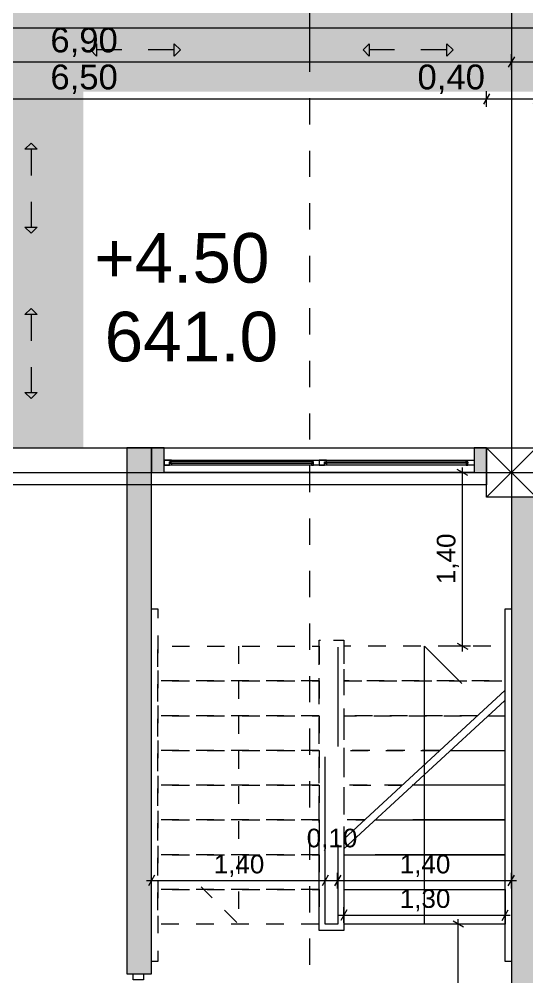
# Model space of a CAD drawing. Header units: metres. Extents: x 476297 to 476657, y 4620828 to 4621206.
# Drawn here: x 476400.69 to 476404.79, y 4620876.79 to 4620884.51 of the extents above; entities that cross this region are included whole.
import ezdxf

# ---------------------------------------------------------------- set-up
doc = ezdxf.new("R2010")
doc.units = ezdxf.units.M
doc.header["$MEASUREMENT"] = 0
doc.set_wipeout_variables(frame=1)
for name, pattern in [('AStair_dashed', [1.8, 0.8, -1]), ('Dashed', [0.423333, 0.211667, -0.211667]), ('Hidden Line', [0.3175, 0.211667, -0.105833]), ('Small Dashed', [0.282222, 0.141111, -0.141111]), ('Wipeout_Contour', [1, 0, -1])]:
    doc.linetypes.add(name, pattern=pattern)
for name, color, linetype in [('2D Drafting - General_Pen_No__1', 7, 'Continuous'), ('2D Drafting - General_Pen_No__250_Pen_No__7', 7, 'Continuous'), ('2D Drafting - General_Pen_No__7', 7, 'Continuous'), ('Doors_Pen_No__7_Pen_No__7', 7, 'Continuous'), ('gegmebi_Pen_No__7', 7, 'Continuous'), ('kar-panjara_Pen_No__7_Pen_No__7', 7, 'Continuous'), ('New2D Drafting - General_Pen_No__250_Pen_No__7', 7, 'Continuous'), ('NewAnnotation - Text', 7, 'Continuous'), ('NewCar-Art', 7, 'Continuous'), ('Newreg_nak', 7, 'Continuous'), ('Newshenobebi', 7, 'Continuous'), ('zoma', 7, 'Continuous'), ('zoma_Pen_No__5', 7, 'Continuous')]:
    doc.layers.add(name, color=color, linetype=linetype)
doc.styles.add('GENERATED_STYLE_1', font='arial.ttf')
doc.styles.add('GENERATED_STYLE_2', font='arial.ttf')
doc.dimstyles.new('GENERATED_STYLE__1', dxfattribs={"dimtxt": 0.2, "dimasz": 0.064421, "dimexe": 0.18, "dimexo": 0.003, "dimgap": 0.09, "dimtad": 1, "dimtih": 1, "dimtoh": 1, "dimzin": 0, "dimdsep": 46, "dimtxsty": 'GENERATED_STYLE_2', "dimblk": 'ARROWHEAD_2', "dimblk1": 'ARROWHEAD_2', "dimblk2": 'ARROWHEAD_2', "dimcen": 0.09, "dimclrd": 142, "dimclre": 142, "dimclrt": 142, "dimadec": 0, "dimazin": 0, "dimtfac": 1, "dimtdec": 4, "dimtmove": 0, "dimatfit": 3, "dimfxl": 1, "dimtolj": 1, "dimtzin": 0, "dimarcsym": 0})
doc.dimstyles.new('GENERATED_STYLE__14', dxfattribs={"dimtxt": 0.5, "dimasz": 0.228, "dimexe": 0.18, "dimexo": 0.003, "dimgap": 0.09, "dimtad": 1, "dimzin": 0, "dimdsep": 46, "dimtxsty": 'GENERATED_STYLE_2', "dimblk": 'ARROWHEAD_2', "dimblk1": 'ARROWHEAD_2', "dimblk2": 'ARROWHEAD_2', "dimcen": 0.09, "dimclrd": 1, "dimclre": 1, "dimclrt": 1, "dimadec": 0, "dimazin": 0, "dimtfac": 1, "dimtdec": 4, "dimtmove": 2, "dimatfit": 3, "dimfxl": 1, "dimtolj": 1, "dimtzin": 0, "dimarcsym": 0})
doc.dimstyles.new('GENERATED_STYLE__2', dxfattribs={"dimtxt": 0.2, "dimasz": 0.064421, "dimexe": 0.18, "dimexo": 0.003, "dimgap": 0.09, "dimtad": 1, "dimtih": 1, "dimtoh": 1, "dimzin": 0, "dimdsep": 46, "dimtxsty": 'GENERATED_STYLE_2', "dimblk": 'ARROWHEAD_2', "dimblk1": 'ARROWHEAD_2', "dimblk2": 'ARROWHEAD_2', "dimcen": 0.09, "dimclrd": 142, "dimclre": 142, "dimclrt": 142, "dimadec": 0, "dimazin": 0, "dimtfac": 1, "dimtdec": 4, "dimtmove": 2, "dimatfit": 3, "dimfxl": 1, "dimtolj": 1, "dimtzin": 0, "dimarcsym": 0})
doc.dimstyles.new('GENERATED_STYLE__7', dxfattribs={"dimtxt": 0.15, "dimasz": 0.064421, "dimexe": 0.18, "dimexo": 0.003, "dimgap": 0.09, "dimtad": 1, "dimzin": 0, "dimdsep": 46, "dimtxsty": 'GENERATED_STYLE_2', "dimblk": 'ARROWHEAD_2', "dimblk1": 'ARROWHEAD_2', "dimblk2": 'ARROWHEAD_2', "dimcen": 0.09, "dimclrd": 142, "dimclre": 142, "dimclrt": 142, "dimadec": 0, "dimazin": 0, "dimtfac": 1, "dimtdec": 4, "dimtmove": 0, "dimatfit": 3, "dimfxl": 1, "dimtolj": 1, "dimtzin": 0, "dimarcsym": 0})
doc.dimstyles.new('GENERATED_STYLE__8', dxfattribs={"dimtxt": 0.15, "dimasz": 0.064421, "dimexe": 0.18, "dimexo": 0.003, "dimgap": 0.09, "dimtad": 1, "dimtih": 1, "dimtoh": 1, "dimzin": 0, "dimdsep": 46, "dimtxsty": 'GENERATED_STYLE_2', "dimblk": 'ARROWHEAD_2', "dimblk1": 'ARROWHEAD_2', "dimblk2": 'ARROWHEAD_2', "dimcen": 0.09, "dimclrd": 142, "dimclre": 142, "dimclrt": 142, "dimadec": 0, "dimazin": 0, "dimtfac": 1, "dimtdec": 4, "dimtmove": 0, "dimatfit": 3, "dimfxl": 1, "dimtolj": 1, "dimtzin": 0, "dimarcsym": 0})

# ---------------------------------------------------------------- blocks, each defined once
blk = doc.blocks.new('*D671', base_point=(476844.5271, 4621385.791))
at = {"layer": 'zoma', "color": 1, "linetype": 'Continuous', "lineweight": 0, "transparency": 16777216}
for p, q in [((476390.6629, 4620935.3666), (476390.6629, 4620935.5133)), ((476390.8129, 4620935.28), (476390.5129, 4620935.4532)), ((476390.8879, 4620935.3666), (476390.4379, 4620935.3666)), ((476390.6624, 4620881.0585), (476390.6629, 4620935.3666)), ((476390.5124, 4620881.1451), (476390.8124, 4620880.9719)), ((476390.8874, 4620881.0585), (476390.4374, 4620881.0585)), ((476390.6624, 4620880.9118), (476390.6624, 4620881.0585))]:
    blk.add_line(p, q, dxfattribs=at)
at = {"layer": 'zoma', "color": 1, "lineweight": 0, "transparency": 16777216, "insert": (476390.5625, 4620894.4064), "char_height": 0.5, "attachment_point": 7, "rotation": 89.99949, "style": 'GENERATED_STYLE_2'}
blk.add_mtext('\\A1;{\\pql;\\fArial CYR|b0|i0|c204|p34;54,31}', dxfattribs=at)
blk = doc.blocks.new('ARROWHEAD_2')
at = {"color": 0, "linetype": 'Continuous', "lineweight": 0}
for p, q in [((-0.378, -0.655), (0.378, 0.655)), ((0, 0), (-1, 0))]:
    blk.add_line(p, q, dxfattribs=at)
blk = doc.blocks.new('*D831', base_point=(476844.5271, 4621385.791))
at = {"layer": 'zoma', "color": 142, "linetype": 'Continuous', "lineweight": 0, "transparency": 16777216}
for p, q in [((476404.2769, 4620877.1942), (476404.1921, 4620877.2432)), ((476404.2345, 4620877.2187), (476404.2345, 4620877.2601)), ((476404.2981, 4620877.2187), (476404.1709, 4620877.2187)), ((476404.2345, 4620875.8187), (476404.2345, 4620877.2187)), ((476404.2981, 4620875.8187), (476404.1709, 4620875.8187)), ((476404.1921, 4620875.8432), (476404.2769, 4620875.7942)), ((476404.2345, 4620875.7772), (476404.2345, 4620875.8187))]:
    blk.add_line(p, q, dxfattribs=at)
at = {"layer": 'zoma', "color": 142, "lineweight": 0, "transparency": 16777216, "insert": (476404.2045, 4620876.3191), "char_height": 0.15, "attachment_point": 7, "rotation": 90, "style": 'GENERATED_STYLE_2'}
blk.add_mtext('\\A1;{\\pql;\\fArial CYR|b0|i0|c204|p34;1,40}', dxfattribs=at)
blk = doc.blocks.new('*D832', base_point=(476844.5271, 4621385.791))
at = {"layer": 'zoma', "color": 142, "linetype": 'Continuous', "lineweight": 0, "transparency": 16777216}
for p, q in [((476404.3117, 4620880.8341), (476404.2269, 4620880.883)), ((476404.2693, 4620880.8585), (476404.2693, 4620880.9)), ((476404.3329, 4620880.8585), (476404.2058, 4620880.8585)), ((476404.2693, 4620879.4587), (476404.2693, 4620880.8585)), ((476404.2269, 4620879.4832), (476404.3117, 4620879.4342)), ((476404.3329, 4620879.4587), (476404.2058, 4620879.4587)), ((476404.2693, 4620879.4172), (476404.2693, 4620879.4587))]:
    blk.add_line(p, q, dxfattribs=at)
at = {"layer": 'zoma', "color": 142, "lineweight": 0, "transparency": 16777216, "insert": (476404.2393, 4620879.9591), "char_height": 0.15, "attachment_point": 7, "rotation": 90, "style": 'GENERATED_STYLE_2'}
blk.add_mtext('\\A1;{\\pql;\\fArial CYR|b0|i0|c204|p34;1,40}', dxfattribs=at)
blk = doc.blocks.new('*D833', base_point=(476844.5271, 4621385.791))
at = {"layer": 'zoma', "color": 142, "linetype": 'Continuous', "lineweight": 0, "transparency": 16777216}
for p, q in [((476401.7624, 4620877.5064), (476401.7624, 4620877.6336)), ((476403.1624, 4620877.5064), (476403.1624, 4620877.6336)), ((476401.7209, 4620877.57), (476401.7624, 4620877.57)), ((476401.7869, 4620877.6124), (476401.7379, 4620877.5276)), ((476401.7624, 4620877.57), (476403.1624, 4620877.57)), ((476403.1869, 4620877.6124), (476403.1379, 4620877.5276))]:
    blk.add_line(p, q, dxfattribs=at)
at = {"layer": 'zoma', "color": 142, "lineweight": 0, "transparency": 16777216, "char_height": 0.15, "attachment_point": 7, "style": 'GENERATED_STYLE_2'}
for s, insert in [('\\A1;{\\pql;\\fArial CYR|b0|i0|c204|p34;0,10}', (476403.0128, 4620877.81)), ('\\A1;{\\pql;\\fArial CYR|b0|i0|c204|p34;1,40}', (476402.2629, 4620877.6))]:
    blk.add_mtext(s, dxfattribs=dict(at, insert=insert))
blk = doc.blocks.new('*D834', base_point=(476844.5271, 4621385.791))
at = {"layer": 'zoma', "color": 142, "linetype": 'Continuous', "lineweight": 0, "transparency": 16777216}
for p, q in [((476403.1624, 4620877.5064), (476403.1624, 4620877.6336)), ((476403.2622, 4620877.5064), (476403.2622, 4620877.6336)), ((476403.1869, 4620877.6124), (476403.1379, 4620877.5276)), ((476403.1624, 4620877.57), (476403.2622, 4620877.57)), ((476403.2867, 4620877.6124), (476403.2377, 4620877.5276))]:
    blk.add_line(p, q, dxfattribs=at)
blk = doc.blocks.new('*D835', base_point=(476844.5271, 4621385.791))
at = {"layer": 'zoma', "color": 142, "linetype": 'Continuous', "lineweight": 0, "transparency": 16777216}
for p, q in [((476403.2622, 4620877.5064), (476403.2622, 4620877.6336)), ((476404.6624, 4620877.5064), (476404.6624, 4620877.6336)), ((476403.2867, 4620877.6124), (476403.2377, 4620877.5276)), ((476403.2622, 4620877.57), (476404.6624, 4620877.57)), ((476404.6379, 4620877.5276), (476404.6869, 4620877.6124)), ((476404.6624, 4620877.57), (476404.7038, 4620877.57))]:
    blk.add_line(p, q, dxfattribs=at)
at = {"layer": 'zoma', "color": 142, "lineweight": 0, "transparency": 16777216, "insert": (476403.7628, 4620877.6), "char_height": 0.15, "attachment_point": 7, "style": 'GENERATED_STYLE_2'}
blk.add_mtext('\\A1;{\\pql;\\fArial CYR|b0|i0|c204|p34;1,40}', dxfattribs=at)
blk = doc.blocks.new('*D836', base_point=(476844.5271, 4621385.791))
at = {"layer": 'zoma', "color": 142, "linetype": 'Continuous', "lineweight": 0, "transparency": 16777216}
for p, q in [((476403.3369, 4620877.3342), (476403.2879, 4620877.2495)), ((476403.3124, 4620877.2283), (476403.3124, 4620877.3554)), ((476404.5879, 4620877.2495), (476404.6369, 4620877.3342)), ((476404.6124, 4620877.2283), (476404.6124, 4620877.3554)), ((476403.2709, 4620877.2919), (476403.3124, 4620877.2919)), ((476403.3124, 4620877.2919), (476404.6124, 4620877.2919)), ((476404.6124, 4620877.2919), (476404.6538, 4620877.2919))]:
    blk.add_line(p, q, dxfattribs=at)
at = {"layer": 'zoma', "color": 142, "lineweight": 0, "transparency": 16777216, "insert": (476403.7629, 4620877.3219), "char_height": 0.15, "attachment_point": 7, "style": 'GENERATED_STYLE_2'}
blk.add_mtext('\\A1;{\\pql;\\fArial CYR|b0|i0|c204|p34;1,30}', dxfattribs=at)
blk = doc.blocks.new('*D861', base_point=(476844.5271, 4621385.791))
at = {"layer": 'zoma', "color": 142, "linetype": 'Continuous', "lineweight": 0, "transparency": 16777216}
for p, q in [((476401.7799, 4621078.3744), (476401.7309, 4621078.2897)), ((476401.7554, 4621078.2685), (476401.7554, 4621078.3956)), ((476403.1799, 4621078.3744), (476403.1309, 4621078.2897)), ((476403.1554, 4621078.2685), (476403.1554, 4621078.3956)), ((476401.7139, 4621078.332), (476401.7554, 4621078.332)), ((476401.7554, 4621078.332), (476403.1554, 4621078.332))]:
    blk.add_line(p, q, dxfattribs=at)
at = {"layer": 'zoma', "color": 142, "lineweight": 0, "transparency": 16777216, "char_height": 0.15, "attachment_point": 7, "style": 'GENERATED_STYLE_2'}
for s, insert in [('\\A1;{\\pql;\\fArial CYR|b0|i0|c204|p34;0,10}', (476403.0058, 4621078.572)), ('\\A1;{\\pql;\\fArial CYR|b0|i0|c204|p34;1,40}', (476402.2559, 4621078.362))]:
    blk.add_mtext(s, dxfattribs=dict(at, insert=insert))
blk = doc.blocks.new('*D862', base_point=(476844.5271, 4621385.791))
at = {"layer": 'zoma', "color": 142, "linetype": 'Continuous', "lineweight": 0, "transparency": 16777216}
for p, q in [((476403.1799, 4621078.3744), (476403.1309, 4621078.2897)), ((476403.1554, 4621078.2685), (476403.1554, 4621078.3956)), ((476403.2797, 4621078.3744), (476403.2307, 4621078.2897)), ((476403.2552, 4621078.2685), (476403.2552, 4621078.3956)), ((476403.1554, 4621078.332), (476403.2552, 4621078.332))]:
    blk.add_line(p, q, dxfattribs=at)
blk = doc.blocks.new('*D863', base_point=(476844.5271, 4621385.791))
at = {"layer": 'zoma', "color": 142, "linetype": 'Continuous', "lineweight": 0, "transparency": 16777216}
for p, q in [((476403.2797, 4621078.3744), (476403.2307, 4621078.2897)), ((476403.2552, 4621078.2685), (476403.2552, 4621078.3956)), ((476404.6309, 4621078.2897), (476404.6799, 4621078.3744)), ((476404.6554, 4621078.2685), (476404.6554, 4621078.3956)), ((476403.2552, 4621078.332), (476404.6554, 4621078.332)), ((476404.6554, 4621078.332), (476404.6968, 4621078.332))]:
    blk.add_line(p, q, dxfattribs=at)
at = {"layer": 'zoma', "color": 142, "lineweight": 0, "transparency": 16777216, "insert": (476403.7558, 4621078.362), "char_height": 0.15, "attachment_point": 7, "style": 'GENERATED_STYLE_2'}
blk.add_mtext('\\A1;{\\pql;\\fArial CYR|b0|i0|c204|p34;1,40}', dxfattribs=at)
blk = doc.blocks.new('*D867', base_point=(476844.5271, 4621385.791))
at = {"layer": 'zoma', "color": 142, "linetype": 'Continuous', "lineweight": 0, "transparency": 16777216}
for p, q in [((476401.7799, 4621116.1024), (476401.7309, 4621116.0176)), ((476401.7554, 4621115.9964), (476401.7554, 4621116.1236)), ((476403.1799, 4621116.1024), (476403.1309, 4621116.0176)), ((476403.1554, 4621115.9964), (476403.1554, 4621116.1236)), ((476401.7139, 4621116.06), (476401.7554, 4621116.06)), ((476401.7554, 4621116.06), (476403.1554, 4621116.06))]:
    blk.add_line(p, q, dxfattribs=at)
at = {"layer": 'zoma', "color": 142, "lineweight": 0, "transparency": 16777216, "char_height": 0.15, "attachment_point": 7, "style": 'GENERATED_STYLE_2'}
for s, insert in [('\\A1;{\\pql;\\fArial CYR|b0|i0|c204|p34;0,10}', (476403.0058, 4621116.3)), ('\\A1;{\\pql;\\fArial CYR|b0|i0|c204|p34;1,40}', (476402.2559, 4621116.09))]:
    blk.add_mtext(s, dxfattribs=dict(at, insert=insert))
blk = doc.blocks.new('*D868', base_point=(476844.5271, 4621385.791))
at = {"layer": 'zoma', "color": 142, "linetype": 'Continuous', "lineweight": 0, "transparency": 16777216}
for p, q in [((476403.1799, 4621116.1024), (476403.1309, 4621116.0176)), ((476403.1554, 4621115.9964), (476403.1554, 4621116.1236)), ((476403.2797, 4621116.1024), (476403.2307, 4621116.0176)), ((476403.2552, 4621115.9964), (476403.2552, 4621116.1236)), ((476403.1554, 4621116.06), (476403.2552, 4621116.06))]:
    blk.add_line(p, q, dxfattribs=at)
blk = doc.blocks.new('*D869', base_point=(476844.5271, 4621385.791))
at = {"layer": 'zoma', "color": 142, "linetype": 'Continuous', "lineweight": 0, "transparency": 16777216}
for p, q in [((476403.2797, 4621116.1024), (476403.2307, 4621116.0176)), ((476403.2552, 4621115.9964), (476403.2552, 4621116.1236)), ((476404.6309, 4621116.0176), (476404.6799, 4621116.1024)), ((476404.6554, 4621115.9964), (476404.6554, 4621116.1236)), ((476403.2552, 4621116.06), (476404.6554, 4621116.06)), ((476404.6554, 4621116.06), (476404.6968, 4621116.06))]:
    blk.add_line(p, q, dxfattribs=at)
at = {"layer": 'zoma', "color": 142, "lineweight": 0, "transparency": 16777216, "insert": (476403.7558, 4621116.09), "char_height": 0.15, "attachment_point": 7, "style": 'GENERATED_STYLE_2'}
blk.add_mtext('\\A1;{\\pql;\\fArial CYR|b0|i0|c204|p34;1,40}', dxfattribs=at)
blk = doc.blocks.new('Line_27', base_point=(476400.7907, 4620882.1807))
at = {"layer": 'NewCar-Art', "linetype": 'Continuous', "lineweight": 0}
for points in [[(476400.7907, 4620882.1807), (476400.7407, 4620882.1307), (476400.8407, 4620882.1307)], [(476400.7907, 4620881.4542), (476400.8407, 4620881.5042), (476400.7407, 4620881.5042)]]:
    blk.add_hatch(color=5, dxfattribs=at).paths.add_polyline_path(points)
at = {"layer": 'NewCar-Art', "color": 5, "linetype": 'Continuous', "lineweight": 0}
for p, q in [((476400.7907, 4620882.1807), (476400.7407, 4620882.1307)), ((476400.7907, 4620882.1807), (476400.8407, 4620882.1307)), ((476400.8407, 4620882.1307), (476400.7407, 4620882.1307)), ((476400.7907, 4620881.4542), (476400.7407, 4620881.5042)), ((476400.7407, 4620881.5042), (476400.8407, 4620881.5042)), ((476400.7907, 4620881.4542), (476400.8407, 4620881.5042))]:
    blk.add_line(p, q, dxfattribs=at)
at = {"layer": 'NewCar-Art', "color": 5, "linetype": 'Dashed', "lineweight": 0}
blk.add_line((476400.7907, 4620882.1307), (476400.7907, 4620881.5042), dxfattribs=at)
blk = doc.blocks.new('Line_31', base_point=(476401.995, 4620884.2643))
at = {"layer": 'NewCar-Art', "linetype": 'Continuous', "lineweight": 0}
for points in [[(476401.2685, 4620884.2643), (476401.3185, 4620884.2143), (476401.3185, 4620884.3143)], [(476401.995, 4620884.2643), (476401.945, 4620884.3143), (476401.945, 4620884.2143)]]:
    blk.add_hatch(color=5, dxfattribs=at).paths.add_polyline_path(points)
at = {"layer": 'NewCar-Art', "color": 5, "linetype": 'Continuous', "lineweight": 0}
for p, q in [((476401.2685, 4620884.2643), (476401.3185, 4620884.3143)), ((476401.2685, 4620884.2643), (476401.3185, 4620884.2143)), ((476401.3185, 4620884.3143), (476401.3185, 4620884.2143)), ((476401.995, 4620884.2643), (476401.945, 4620884.3143)), ((476401.945, 4620884.2143), (476401.945, 4620884.3143)), ((476401.995, 4620884.2643), (476401.945, 4620884.2143))]:
    blk.add_line(p, q, dxfattribs=at)
at = {"layer": 'NewCar-Art', "color": 5, "linetype": 'Dashed', "lineweight": 0}
blk.add_line((476401.945, 4620884.2643), (476401.3185, 4620884.2643), dxfattribs=at)
blk = doc.blocks.new('Line_32', base_point=(476404.1933, 4620884.2643))
at = {"layer": 'NewCar-Art', "linetype": 'Continuous', "lineweight": 0}
for points in [[(476403.4668, 4620884.2643), (476403.5168, 4620884.2143), (476403.5168, 4620884.3143)], [(476404.1933, 4620884.2643), (476404.1433, 4620884.3143), (476404.1433, 4620884.2143)]]:
    blk.add_hatch(color=5, dxfattribs=at).paths.add_polyline_path(points)
at = {"layer": 'NewCar-Art', "color": 5, "linetype": 'Continuous', "lineweight": 0}
for p, q in [((476403.4668, 4620884.2643), (476403.5168, 4620884.3143)), ((476403.4668, 4620884.2643), (476403.5168, 4620884.2143)), ((476403.5168, 4620884.3143), (476403.5168, 4620884.2143)), ((476404.1933, 4620884.2643), (476404.1433, 4620884.3143)), ((476404.1433, 4620884.2143), (476404.1433, 4620884.3143)), ((476404.1933, 4620884.2643), (476404.1433, 4620884.2143))]:
    blk.add_line(p, q, dxfattribs=at)
at = {"layer": 'NewCar-Art', "color": 5, "linetype": 'Dashed', "lineweight": 0}
blk.add_line((476404.1433, 4620884.2643), (476403.5168, 4620884.2643), dxfattribs=at)
blk = doc.blocks.new('Line_45', base_point=(476400.7907, 4620883.5134))
at = {"layer": 'NewCar-Art', "linetype": 'Continuous', "lineweight": 0}
for points in [[(476400.7907, 4620883.5134), (476400.7407, 4620883.4634), (476400.8407, 4620883.4634)], [(476400.7907, 4620882.7869), (476400.8407, 4620882.8369), (476400.7407, 4620882.8369)]]:
    blk.add_hatch(color=5, dxfattribs=at).paths.add_polyline_path(points)
at = {"layer": 'NewCar-Art', "color": 5, "linetype": 'Continuous', "lineweight": 0}
for p, q in [((476400.7907, 4620883.5134), (476400.7407, 4620883.4634)), ((476400.7907, 4620883.5134), (476400.8407, 4620883.4634)), ((476400.8407, 4620883.4634), (476400.7407, 4620883.4634)), ((476400.7907, 4620882.7869), (476400.7407, 4620882.8369)), ((476400.7407, 4620882.8369), (476400.8407, 4620882.8369)), ((476400.7907, 4620882.7869), (476400.8407, 4620882.8369))]:
    blk.add_line(p, q, dxfattribs=at)
at = {"layer": 'NewCar-Art', "color": 5, "linetype": 'Dashed', "lineweight": 0}
blk.add_line((476400.7907, 4620883.4634), (476400.7907, 4620882.8369), dxfattribs=at)
blk = doc.blocks.new('*D926', base_point=(476844.5271, 4621385.791))
at = {"layer": 'zoma', "color": 142, "linetype": 'Continuous', "lineweight": 0, "transparency": 16777216}
for p, q in [((476397.7869, 4620884.2095), (476397.7379, 4620884.1247)), ((476397.7624, 4620884.1035), (476397.7624, 4620884.2307)), ((476404.6869, 4620884.2095), (476404.6379, 4620884.1247)), ((476404.6624, 4620884.1035), (476404.6624, 4620884.2307)), ((476397.7624, 4620884.1671), (476404.6624, 4620884.1671))]:
    blk.add_line(p, q, dxfattribs=at)
at = {"layer": 'zoma', "color": 142, "lineweight": 0, "transparency": 16777216, "insert": (476400.9463, 4620884.2071), "char_height": 0.2, "attachment_point": 7, "style": 'GENERATED_STYLE_2'}
blk.add_mtext('\\A1;{\\pql;\\fArial CYR|b0|i0|c204|p34;6,90}', dxfattribs=at)
blk = doc.blocks.new('*D927', base_point=(476844.5271, 4621385.791))
at = {"layer": 'zoma', "color": 142, "linetype": 'Continuous', "lineweight": 0, "transparency": 16777216}
for p, q in [((476404.6869, 4620884.2095), (476404.6379, 4620884.1247)), ((476404.6624, 4620884.1035), (476404.6624, 4620884.2307)), ((476411.5869, 4620884.2095), (476411.5379, 4620884.1247)), ((476411.5624, 4620884.1035), (476411.5624, 4620884.2307)), ((476404.6624, 4620884.1671), (476411.5624, 4620884.1671))]:
    blk.add_line(p, q, dxfattribs=at)
at = {"layer": 'zoma', "color": 142, "lineweight": 0, "transparency": 16777216, "insert": (476407.8463, 4620884.2071), "char_height": 0.2, "attachment_point": 7, "style": 'GENERATED_STYLE_2'}
blk.add_mtext('\\A1;{\\pql;\\fArial CYR|b0|i0|c204|p34;6,90}', dxfattribs=at)
blk = doc.blocks.new('*D934', base_point=(476844.5271, 4621385.791))
at = {"layer": 'zoma', "color": 142, "linetype": 'Continuous', "lineweight": 0, "transparency": 16777216}
for p, q in [((476397.9869, 4620883.9113), (476397.9379, 4620883.8265)), ((476397.9624, 4620883.8054), (476397.9624, 4620883.9325)), ((476404.4869, 4620883.9113), (476404.4379, 4620883.8265)), ((476404.4624, 4620883.8054), (476404.4624, 4620883.9325)), ((476397.9624, 4620883.8689), (476404.4624, 4620883.8689))]:
    blk.add_line(p, q, dxfattribs=at)
at = {"layer": 'zoma', "color": 142, "lineweight": 0, "transparency": 16777216, "char_height": 0.2, "attachment_point": 7, "style": 'GENERATED_STYLE_2'}
for s, insert in [('\\A1;{\\pql;\\fArial CYR|b0|i0|c204|p34;6,50}', (476400.9463, 4620883.9089)), ('\\A1;{\\pql;\\fArial CYR|b0|i0|c204|p34;0,40}', (476403.9058, 4620883.9089))]:
    blk.add_mtext(s, dxfattribs=dict(at, insert=insert))
blk = doc.blocks.new('*D935', base_point=(476844.5271, 4621385.791))
at = {"layer": 'zoma', "color": 142, "linetype": 'Continuous', "lineweight": 0, "transparency": 16777216}
for p, q in [((476404.4869, 4620883.9113), (476404.4379, 4620883.8265)), ((476404.4624, 4620883.8054), (476404.4624, 4620883.9325)), ((476404.8869, 4620883.9113), (476404.8379, 4620883.8265)), ((476404.8624, 4620883.8054), (476404.8624, 4620883.9325)), ((476404.4624, 4620883.8689), (476404.8624, 4620883.8689))]:
    blk.add_line(p, q, dxfattribs=at)
blk = doc.blocks.new('*D944', base_point=(476844.5271, 4621385.791))
at = {"layer": 'zoma', "color": 142, "linetype": 'Continuous', "lineweight": 0, "transparency": 16777216}
for p, q in [((476390.6624, 4620884.3773), (476390.6624, 4620884.5045)), ((476432.4624, 4620884.3773), (476432.4624, 4620884.5045)), ((476390.6209, 4620884.4409), (476390.6624, 4620884.4409)), ((476390.6869, 4620884.4833), (476390.6379, 4620884.3985)), ((476390.6624, 4620884.4409), (476432.4624, 4620884.4409)), ((476432.4379, 4620884.3985), (476432.4869, 4620884.4833)), ((476432.4624, 4620884.4409), (476432.5038, 4620884.4409))]:
    blk.add_line(p, q, dxfattribs=at)
at = {"layer": 'zoma', "color": 142, "lineweight": 0, "transparency": 16777216, "insert": (476411.7857, 4620884.4809), "char_height": 0.2, "attachment_point": 7, "style": 'GENERATED_STYLE_2'}
blk.add_mtext('\\A1;{\\pql;\\fArial CYR|b0|i0|c204|p34;41,80}', dxfattribs=at)

msp = doc.modelspace()

# ---------------------------------------------------------------- hatches: boundary and pattern name
at = {"layer": '2D Drafting - General_Pen_No__250_Pen_No__7', "linetype": 'Continuous', "lineweight": 0}
for points in [[(476401.5624, 4620881.0585), (476401.5624, 4620876.8187), (476401.7624, 4620876.8187), (476401.7624, 4620881.0585)], [(476401.7624, 4620881.0585), (476401.7624, 4620880.8585), (476401.8624, 4620880.8585), (476401.8624, 4620881.0585)], [(476404.3624, 4620881.0585), (476404.3624, 4620880.8585), (476404.4624, 4620880.8585), (476404.4624, 4620881.0585)], [(476404.6624, 4620880.6585), (476404.6624, 4620874.1585), (476404.8624, 4620874.1585), (476404.8624, 4620880.6585)]]:
    msp.add_hatch(color=7, dxfattribs=at).paths.add_polyline_path(points)
at = {"layer": 'New2D Drafting - General_Pen_No__250_Pen_No__7', "linetype": 'Continuous', "lineweight": 0}
msp.add_hatch(color=248, dxfattribs=at).paths.add_polyline_path([(476393.2929, 4620883.9285), (476400.3679, 4620883.9285), (476400.3679, 4620881.0584), (476401.2123, 4620881.0584), (476401.2123, 4620883.9285), (476422.0344, 4620883.9285), (476422.0344, 4620881.0584), (476422.823, 4620881.0584), (476422.823, 4620884.6428), (476394.043, 4620884.6428), (476394.043, 4620890.6795), (476405.2461, 4620890.6795), (476405.2461, 4620889.9688), (476405.9966, 4620889.9688), (476405.9966, 4620891.4295), (476393.2929, 4620891.4295), (476393.2929, 4620884.6428)])

# ---------------------------------------------------------------- linework, layer by layer
at = {"layer": '2D Drafting - General_Pen_No__1', "color": 7, "linetype": 'Continuous', "lineweight": 0}
for p, q in [((476404.4624, 4620880.6585), (476404.8624, 4620881.0585)), ((476404.8624, 4620880.6585), (476404.4624, 4620881.0585))]:
    msp.add_line(p, q, dxfattribs=at)
at = {"layer": '2D Drafting - General_Pen_No__1', "color": 7, "linetype": 'Continuous', "lineweight": 0, "flags": 128}
for points in [[(476404.4624, 4620880.7585), (476397.9624, 4620880.7585), (476397.9624, 4620881.0585), (476404.4624, 4620881.0585)], [(476404.8624, 4620880.6585), (476404.4624, 4620880.6585), (476404.4624, 4620881.0585), (476404.8624, 4620881.0585)]]:
    msp.add_lwpolyline(points, close=True, dxfattribs=at)
msp.add_lwpolyline([(476404.1724, 4620878.6187), (476404.6124, 4620878.6187)], dxfattribs=at)
at = {"layer": '2D Drafting - General_Pen_No__250_Pen_No__7', "color": 7, "linetype": 'Continuous', "lineweight": 0, "flags": 128}
for points in [[(476401.5624, 4620881.0585), (476401.5624, 4620876.8187), (476401.7624, 4620876.8187), (476401.7624, 4620881.0585)], [(476401.7624, 4620881.0585), (476401.7624, 4620880.8585), (476401.8624, 4620880.8585), (476401.8624, 4620881.0585)], [(476404.3624, 4620881.0585), (476404.3624, 4620880.8585), (476404.4624, 4620880.8585), (476404.4624, 4620881.0585)]]:
    msp.add_lwpolyline(points, close=True, dxfattribs=at)
at = {"layer": '2D Drafting - General_Pen_No__7', "color": 7, "linetype": 'Continuous', "lineweight": 0, "flags": 128}
for points in [[(476404.6124, 4620879.105), (476403.3124, 4620877.905)], [(476404.6064, 4620879.0193), (476403.3124, 4620877.8248)]]:
    msp.add_lwpolyline(points, dxfattribs=at)
at = {"layer": 'Doors_Pen_No__7_Pen_No__7', "color": 7, "linetype": 'Continuous', "lineweight": 0, "flags": 128}
msp.add_lwpolyline([(476401.6975, 4620876.8187), (476401.6975, 4620876.7693), (476401.6129, 4620876.7693), (476401.6129, 4620876.8187)], close=True, dxfattribs=at)
at = {"layer": 'gegmebi_Pen_No__7', "color": 251, "linetype": 'Small Dashed', "lineweight": 0, "flags": 128}
for points in [[(476401.7624, 4620876.9187), (476401.7624, 4620879.7587), (476401.8124, 4620879.7587), (476401.8124, 4620876.9187)], [(476403.1124, 4620879.4587), (476403.1124, 4620879.1787), (476401.8124, 4620879.1787), (476401.8124, 4620879.4587)], [(476403.3124, 4620879.4587), (476403.3124, 4620879.1787), (476404.6124, 4620879.1787), (476404.6124, 4620879.4587)], [(476403.1124, 4620879.1787), (476403.1124, 4620878.8987), (476401.8124, 4620878.8987), (476401.8124, 4620879.1787)], [(476403.1124, 4620878.8987), (476403.1124, 4620878.6187), (476401.8124, 4620878.6187), (476401.8124, 4620878.8987)], [(476403.1124, 4620878.6187), (476403.1124, 4620878.3387), (476401.8124, 4620878.3387), (476401.8124, 4620878.6187)], [(476403.1124, 4620878.3387), (476403.1124, 4620878.0587), (476401.8124, 4620878.0587), (476401.8124, 4620878.3387)], [(476403.1124, 4620878.0587), (476403.1124, 4620877.7787), (476401.8124, 4620877.7787), (476401.8124, 4620878.0587)], [(476403.1124, 4620877.7787), (476403.1124, 4620877.4987), (476401.8124, 4620877.4987), (476401.8124, 4620877.7787)], [(476403.1124, 4620877.4987), (476403.1124, 4620877.2187), (476401.8124, 4620877.2187), (476401.8124, 4620877.4987)]]:
    msp.add_lwpolyline(points, close=True, dxfattribs=at)
at = {"layer": 'gegmebi_Pen_No__7', "color": 251, "linetype": 'AStair_dashed', "lineweight": 0, "flags": 128}
for points in [[(476404.6124, 4620879.105), (476404.6124, 4620879.7587), (476404.6624, 4620879.7587), (476404.6624, 4620879.1512)], [(476403.1624, 4620877.7666), (476403.1624, 4620879.4587), (476403.2624, 4620879.4587), (476403.2624, 4620877.8589)]]:
    msp.add_lwpolyline(points, dxfattribs=at)
at = {"layer": 'gegmebi_Pen_No__7', "color": 251, "linetype": 'Hidden Line', "lineweight": 0, "flags": 128}
msp.add_lwpolyline([(476403.1124, 4620877.7204), (476403.1124, 4620879.5087), (476403.3124, 4620879.5087), (476403.3124, 4620877.905)], dxfattribs=at)
at = {"layer": 'gegmebi_Pen_No__7', "color": 251, "linetype": 'Small Dashed', "lineweight": 0, "flags": 128}
for points in [[(476402.4624, 4620879.4587), (476402.4624, 4620877.2187), (476402.1624, 4620877.5187)], [(476404.6124, 4620879.0248), (476404.6124, 4620879.1787), (476403.3124, 4620879.1787), (476403.3124, 4620878.8987), (476404.3889, 4620878.8987)], [(476404.3889, 4620878.8987), (476403.3124, 4620878.8987), (476403.3124, 4620878.6187), (476404.0855, 4620878.6187)], [(476404.0855, 4620878.6187), (476403.3124, 4620878.6187), (476403.3124, 4620878.3387), (476403.7822, 4620878.3387)], [(476403.7822, 4620878.3387), (476403.3124, 4620878.3387), (476403.3124, 4620878.0587), (476403.4789, 4620878.0587)], [(476403.4789, 4620878.0587), (476403.3124, 4620878.0587), (476403.3124, 4620877.905)]]:
    msp.add_lwpolyline(points, dxfattribs=at)
at = {"layer": 'gegmebi_Pen_No__7', "color": 7, "linetype": 'Continuous', "lineweight": 0, "flags": 128}
for points in [[(476403.9624, 4620877.2187), (476403.9624, 4620879.4587), (476404.2624, 4620879.1587)], [(476404.6624, 4620879.1512), (476404.6624, 4620876.9187), (476404.6124, 4620876.9187), (476404.6124, 4620878.7327), (476404.6124, 4620879.105)], [(476404.4757, 4620878.8987), (476404.6124, 4620878.8987), (476404.6124, 4620879.0248)], [(476403.5657, 4620878.0587), (476404.6124, 4620878.0587), (476404.6124, 4620878.3387), (476403.8624, 4620878.3387)], [(476403.3124, 4620877.7787), (476404.6124, 4620877.7787), (476404.6124, 4620878.0587), (476403.8691, 4620878.0587)], [(476403.3124, 4620877.905), (476403.3124, 4620877.1687), (476403.1124, 4620877.1687), (476403.1124, 4620877.7204)], [(476403.2624, 4620877.8589), (476403.2624, 4620877.2187), (476403.1624, 4620877.2187), (476403.1624, 4620877.7666)], [(476403.3124, 4620877.5448), (476403.3124, 4620877.4987), (476404.6124, 4620877.4987), (476404.6124, 4620877.7787), (476403.5657, 4620877.7787)], [(476403.3124, 4620877.4987), (476404.6124, 4620877.4987), (476404.6124, 4620877.2187), (476403.3124, 4620877.2187)]]:
    msp.add_lwpolyline(points, dxfattribs=at)
at = {"layer": 'kar-panjara_Pen_No__7_Pen_No__7', "color": 7, "linetype": 'Continuous', "lineweight": 0, "flags": 128}
for points in [[(476401.8624, 4620880.9183), (476401.9074, 4620880.9183), (476401.9074, 4620880.9333), (476401.9074, 4620880.9433), (476401.9221, 4620880.9433), (476401.9221, 4620880.9583), (476401.8624, 4620880.9583)], [(476401.9074, 4620880.9333), (476403.0674, 4620880.9333), (476403.0674, 4620880.9433), (476401.9074, 4620880.9433)], [(476403.1124, 4620880.9183), (476403.0674, 4620880.9183), (476403.0674, 4620880.9333), (476403.0674, 4620880.9433), (476403.0524, 4620880.9433), (476403.0524, 4620880.9583), (476403.1124, 4620880.9583)], [(476403.1124, 4620880.9183), (476403.1574, 4620880.9183), (476403.1574, 4620880.9333), (476403.1574, 4620880.9433), (476403.1724, 4620880.9433), (476403.1724, 4620880.9583), (476403.1124, 4620880.9583)], [(476404.312, 4620880.9333), (476403.1574, 4620880.9333), (476403.1574, 4620880.9433), (476404.312, 4620880.9433)], [(476404.3624, 4620880.9183), (476404.312, 4620880.9183), (476404.312, 4620880.9333), (476404.312, 4620880.9433), (476404.297, 4620880.9433), (476404.297, 4620880.9583), (476404.3624, 4620880.9583)], [(476401.9221, 4620880.9183), (476401.9074, 4620880.9183), (476401.9074, 4620880.9333), (476401.9221, 4620880.9333)], [(476403.0524, 4620880.9183), (476403.0674, 4620880.9183), (476403.0674, 4620880.9333), (476403.0524, 4620880.9333)], [(476403.1724, 4620880.9183), (476403.1574, 4620880.9183), (476403.1574, 4620880.9333), (476403.1724, 4620880.9333)], [(476404.297, 4620880.9183), (476404.312, 4620880.9183), (476404.312, 4620880.9333), (476404.297, 4620880.9333)]]:
    msp.add_lwpolyline(points, close=True, dxfattribs=at)
at = {"layer": 'Newreg_nak', "color": 7, "linetype": 'Continuous', "lineweight": 0, "flags": 128}
msp.add_lwpolyline([(476401.8624, 4620880.8585), (476401.8624, 4620881.0585), (476404.3624, 4620881.0585), (476404.3624, 4620880.8585)], close=True, dxfattribs=at)
at = {"layer": 'Newshenobebi', "color": 1, "linetype": 'Dashed', "lineweight": 0}
msp.add_lwpolyline([(476403.0385, 4620860.8035), (476403.0385, 4620885.6324)], dxfattribs=at)
at = {"layer": 'Newshenobebi', "color": 1, "linetype": 'Continuous', "lineweight": 0}
msp.add_lwpolyline([(476403.0385, 4620884.1586), (476403.0385, 4620885.6324)], dxfattribs=at)
at = {"layer": 'Newshenobebi', "color": 7, "linetype": 'Continuous', "lineweight": 0}
for points in [[(476401.8624, 4620880.9583), (476404.3624, 4620880.9583), (476404.3624, 4620880.9183), (476401.8624, 4620880.9183)], [(476401.8624, 4620880.9583), (476404.3624, 4620880.9583), (476404.3624, 4620880.8585), (476401.8624, 4620880.8585)]]:
    msp.add_lwpolyline(points, close=True, dxfattribs=at)
at = {"layer": 'zoma_Pen_No__5', "color": 5, "linetype": 'Continuous', "lineweight": 0}
for p, q in [((476404.6624, 4620884.5681), (476404.6624, 4620859.8573)), ((476386.7818, 4620880.8585), (476436.6682, 4620880.8585)), ((476386.7818, 4620880.8585), (476436.6682, 4620880.8585))]:
    msp.add_line(p, q, dxfattribs=at)

# ---------------------------------------------------------------- block references
at = {"layer": 'NewCar-Art', "color": 5, "linetype": 'Dashed', "lineweight": 0}
for name, p in [('Line_31', (476401.995, 4620884.2643)), ('Line_32', (476404.1933, 4620884.2643)), ('Line_45', (476400.7907, 4620883.5134)), ('Line_27', (476400.7907, 4620882.1807))]:
    msp.add_blockref(name, p, dxfattribs=at)

# ---------------------------------------------------------------- dimensions: what is measured, and where the dimension line sits
at = {"layer": 'zoma', "color": 142, "linetype": 'Continuous', "lineweight": 0}
for base, p1, p2, dimstyle, picture, middle in [((476403.1554, 4621116.06), (476401.7554, 4620877.5792), (476403.1554, 4620877.2187), 'GENERATED_STYLE__8', '*D867', (476402.4507, 4621116.165)), ((476403.2552, 4621116.06), (476403.1554, 4620877.2187), (476403.2552, 4620877.2047), 'GENERATED_STYLE__8', '*D868', (476403.2006, 4621116.375)), ((476404.6554, 4621116.06), (476403.2552, 4620877.2047), (476404.6554, 4620878.9658), 'GENERATED_STYLE__8', '*D869', (476403.9506, 4621116.165)), ((476403.1554, 4621078.332), (476401.7554, 4620877.5792), (476403.1554, 4620877.2187), 'GENERATED_STYLE__8', '*D861', (476402.4507, 4621078.437)), ((476403.2552, 4621078.332), (476403.1554, 4620877.2187), (476403.2552, 4620877.2047), 'GENERATED_STYLE__8', '*D862', (476403.2006, 4621078.647)), ((476404.6554, 4621078.332), (476403.2552, 4620877.2047), (476404.6554, 4620878.9658), 'GENERATED_STYLE__8', '*D863', (476403.9506, 4621078.437)), ((476411.5624, 4620884.1671), (476404.6624, 4620882.5284), (476411.5624, 4620882.5284), 'GENERATED_STYLE__1', '*D927', (476408.1061, 4620884.3071)), ((476404.8624, 4620883.8689), (476404.4624, 4620882.3663), (476404.8624, 4620882.3663), 'GENERATED_STYLE__1', '*D935', (476404.1655, 4620884.0089)), ((476404.6624, 4620877.57), (476403.2622, 4620877.2047), (476404.6624, 4620878.9658), 'GENERATED_STYLE__8', '*D835', (476403.9576, 4620877.675)), ((476404.6124, 4620877.2919), (476403.3124, 4620878.2311), (476404.6124, 4620878.2138), 'GENERATED_STYLE__8', '*D836', (476403.9577, 4620877.3969)), ((476403.1624, 4620877.57), (476401.7624, 4620877.5792), (476403.1624, 4620877.2187), 'GENERATED_STYLE__8', '*D833', (476402.4577, 4620877.675)), ((476403.2622, 4620877.57), (476403.1624, 4620877.2187), (476403.2622, 4620877.2047), 'GENERATED_STYLE__8', '*D834', (476403.2076, 4620877.885))]:
    dim = msp.add_linear_dim(base=base, p1=p1, p2=p2, dimstyle=dimstyle, dxfattribs=at)
    dim.commit()
    dim.dimension.update_dxf_attribs({"geometry": picture, "text_midpoint": middle, "dimtype": 160})
at = {"layer": 'zoma', "color": 1, "linetype": 'Continuous', "lineweight": 0}
dim = msp.add_linear_dim(base=(476390.6629, 4620935.3666), p1=(476432.4625, 4620881.0581), p2=(476390.6629, 4620935.3666), angle=89.99949, dimstyle='GENERATED_STYLE__14', dxfattribs=at)
dim.commit()
dim.dimension.update_dxf_attribs({"geometry": '*D671', "text_midpoint": (476390.3125, 4620895.2464), "dimtype": 160, "text_rotation": 89.99949})
at = {"layer": 'zoma', "color": 142, "linetype": 'Continuous', "lineweight": 0}
for base, p1, p2, picture, middle in [((476404.2693, 4620880.8585), (476404.1977, 4620879.4587), (476404.3624, 4620880.8585), '*D832', (476404.1643, 4620880.1539)), ((476404.2345, 4620877.2187), (476403.5963, 4620875.8187), (476403.7573, 4620877.2187), '*D831', (476404.1295, 4620876.514))]:
    dim = msp.add_linear_dim(base=base, p1=p1, p2=p2, angle=90, dimstyle='GENERATED_STYLE__7', dxfattribs=at)
    dim.commit()
    dim.dimension.update_dxf_attribs({"geometry": picture, "text_midpoint": middle, "dimtype": 160, "text_rotation": 90})

# ---------------------------------------------------------------- next in the draw order: wipeouts: each hides what was drawn before it
at = {"color": 1, "linetype": 'Wipeout_Contour', "lineweight": 0, "ltscale": 18581502.43823568}
msp.add_wipeout([(476401.313, 4620882.8796), (476402.699, 4620882.8796), (476402.699, 4620882.251), (476401.313, 4620882.251)], dxfattribs=at).dxf.layer = 'NewAnnotation - Text'

# ---------------------------------------------------------------- next in the draw order: texts
at = {"layer": 'NewAnnotation - Text', "color": 1, "linetype": 'Continuous', "lineweight": 0, "insert": (476402.006, 4620882.7882), "char_height": 0.4, "attachment_point": 2, "style": 'GENERATED_STYLE_1'}
msp.add_mtext('\\A1;{\\pqc;\\fArial|b0|i0|c0|p34;+\\fArial|b0|i0|c0|p34;4\\fArial|b0|i0|c0|p34;.\\fArial|b0|i0|c0|p34;5\\fArial|b0|i0|c0|p34;0}', dxfattribs=at)

# ---------------------------------------------------------------- next in the draw order: dimensions: what is measured, and where the dimension line sits
at = {"layer": 'zoma', "color": 142, "linetype": 'Continuous', "lineweight": 0}
for base, p1, p2, dimstyle, picture, middle in [((476432.4624, 4620884.4409), (476390.6624, 4620882.5823), (476432.4624, 4620882.5823), 'GENERATED_STYLE__2', '*D944', (476412.1217, 4620884.5809)), ((476404.6624, 4620884.1671), (476397.7624, 4620882.5284), (476404.6624, 4620882.5284), 'GENERATED_STYLE__1', '*D926', (476401.2061, 4620884.3071)), ((476404.4624, 4620883.8689), (476397.9624, 4620882.3663), (476404.4624, 4620882.3663), 'GENERATED_STYLE__1', '*D934', (476401.2061, 4620884.0089))]:
    dim = msp.add_linear_dim(base=base, p1=p1, p2=p2, dimstyle=dimstyle, dxfattribs=at)
    dim.commit()
    dim.dimension.update_dxf_attribs({"geometry": picture, "text_midpoint": middle, "dimtype": 160})

# ---------------------------------------------------------------- next in the draw order: wipeouts: each hides what was drawn before it
at = {"color": 1, "linetype": 'Wipeout_Contour', "lineweight": 0, "ltscale": 18581499.94587927}
msp.add_wipeout([(476401.3987, 4620882.2453), (476402.7665, 4620882.2453), (476402.7665, 4620881.6168), (476401.3987, 4620881.6168)], dxfattribs=at).dxf.layer = 'NewAnnotation - Text'

# ---------------------------------------------------------------- next in the draw order: texts
at = {"layer": 'NewAnnotation - Text', "color": 1, "linetype": 'Continuous', "lineweight": 0, "insert": (476402.0826, 4620882.1539), "char_height": 0.4, "attachment_point": 2, "style": 'GENERATED_STYLE_1'}
msp.add_mtext('\\A1;{\\pqc;\\fArial|b0|i0|c0|p34;64\\fArial|b0|i0|c0|p34;1\\fArial|b0|i0|c0|p34;.\\fArial|b0|i0|c0|p34;0}', dxfattribs=at)

doc.saveas('drawing.dxf')
